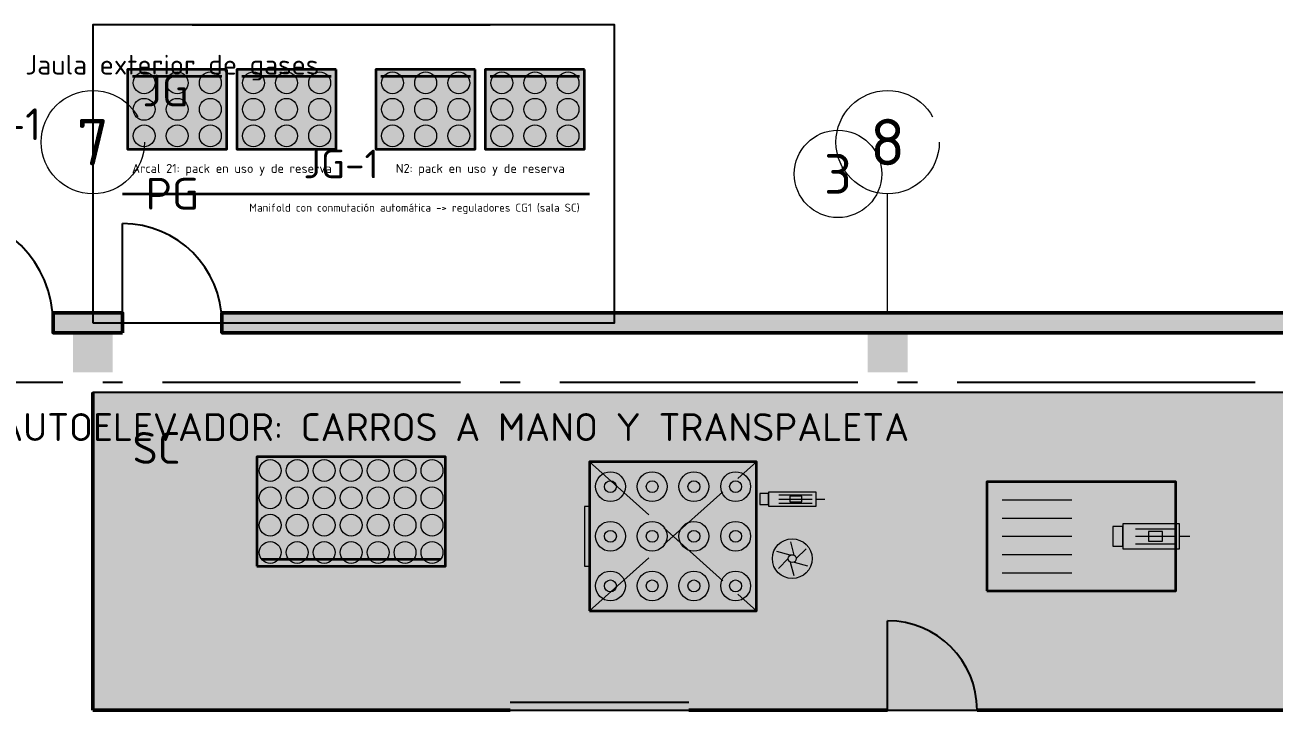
# Model space of a CAD drawing. Header units: millimetres. Extents: x 0 to 1189, y 0 to 841.
# Drawn here: x 471.6 to 534.4, y 683.8 to 718.5 of the extents above; entities that cross this region are included whole.
import ezdxf
from ezdxf.enums import TextEntityAlignment as Align

# ---------------------------------------------------------------- set-up
doc = ezdxf.new("R2010")
doc.units = ezdxf.units.MM
doc.linetypes.add('IRAM-E-TRAZOS', pattern=[5, 4, -1])
doc.linetypes.add('IRAM-F-TRAZO-PUNTO', pattern=[20, 15, -2, 1, -2])
for name, color, linetype, lineweight in [('A-ABERTURA', 7, 'CONTINUOUS', 25), ('A-COLUMNA', 7, 'CONTINUOUS', 50), ('A-EJE', 1, 'IRAM-F-TRAZO-PUNTO', 18), ('A-EQUIPO-FINO', 8, 'CONTINUOUS', 13), ('A-EQUIPO-OCULTO', 8, 'IRAM-E-TRAZOS', 13), ('A-EQUIPO-RELLENO', 9, 'CONTINUOUS', 13), ('A-EXTERIOR', 8, 'CONTINUOUS', 25), ('A-MURO', 7, 'CONTINUOUS', 50), ('A-RELLENO', 9, 'CONTINUOUS', 13), ('A-SECTOR', 1, 'CONTINUOUS', 25), ('A-SECTOR-TXT', 1, 'CONTINUOUS', 25), ('A-SEGURIDAD', 1, 'IRAM-E-TRAZOS', 18), ('A-TABIQUE', 7, 'CONTINUOUS', 50), ('A-TEXTO', 7, 'CONTINUOUS', 18), ('S-ESCAPE', 3, 'CONTINUOUS', 35)]:
    doc.layers.add(name, color=color, linetype=linetype, lineweight=lineweight)
doc.layers.add('A-EQUIPO', color=30, linetype='CONTINUOUS', lineweight=35, true_color=0xe67800)
doc.layers.add('A-ZONA-LOG', color=5, linetype='IRAM-F-TRAZO-PUNTO', lineweight=25, true_color=0x285ac8)
doc.styles.add('ISO3098', font='isocpeur.ttf')

msp = doc.modelspace()

# ---------------------------------------------------------------- hatches: boundary and pattern name
at = {"layer": 'A-COLUMNA', "true_color": 0x000000}
h = msp.add_hatch(color=7, dxfattribs=at)
h.dxf.hatch_style = 1
h.paths.add_polyline_path([(474, 701), (476, 701), (476, 703), (474, 703)])
h = msp.add_hatch(color=7, dxfattribs=at)
h.dxf.hatch_style = 1
h.paths.add_polyline_path([(514, 701), (516, 701), (516, 703), (514, 703)])
at = {"layer": 'A-EQUIPO-RELLENO', "true_color": 0xecece4}
h = msp.add_hatch(color=7, dxfattribs=at)
h.dxf.hatch_style = 1
h.paths.add_polyline_path([(481.75, 716.25), (476.75, 716.25), (476.75, 712.25), (481.75, 712.25)])
at = {"layer": 'A-EQUIPO-RELLENO', "true_color": 0x96b4d2}
h = msp.add_hatch(color=7, dxfattribs=at)
h.dxf.hatch_style = 1
h.paths.add_polyline_path([(477.033, 715.583), (477.052, 715.441), (477.107, 715.308), (477.194, 715.194), (477.308, 715.107), (477.441, 715.052), (477.583, 715.033), (477.726, 715.052), (477.858, 715.107), (477.972, 715.194), (478.06, 715.308), (478.115, 715.441), (478.133, 715.583), (478.115, 715.726), (478.06, 715.858), (477.972, 715.972), (477.858, 716.06), (477.726, 716.115), (477.583, 716.133), (477.441, 716.115), (477.308, 716.06), (477.194, 715.972), (477.107, 715.858), (477.052, 715.726)])
h = msp.add_hatch(color=7, dxfattribs=at)
h.dxf.hatch_style = 1
h.paths.add_polyline_path([(478.7, 715.583), (478.719, 715.441), (478.774, 715.308), (478.861, 715.194), (478.975, 715.107), (479.108, 715.052), (479.25, 715.033), (479.392, 715.052), (479.525, 715.107), (479.639, 715.194), (479.726, 715.308), (479.781, 715.441), (479.8, 715.583), (479.781, 715.726), (479.726, 715.858), (479.639, 715.972), (479.525, 716.06), (479.392, 716.115), (479.25, 716.133), (479.108, 716.115), (478.975, 716.06), (478.861, 715.972), (478.774, 715.858), (478.719, 715.726)])
h = msp.add_hatch(color=7, dxfattribs=at)
h.dxf.hatch_style = 1
h.paths.add_polyline_path([(480.367, 715.583), (480.385, 715.441), (480.44, 715.308), (480.528, 715.194), (480.642, 715.107), (480.774, 715.052), (480.917, 715.033), (481.059, 715.052), (481.192, 715.107), (481.306, 715.194), (481.393, 715.308), (481.448, 715.441), (481.467, 715.583), (481.448, 715.726), (481.393, 715.858), (481.306, 715.972), (481.192, 716.06), (481.059, 716.115), (480.917, 716.133), (480.774, 716.115), (480.642, 716.06), (480.528, 715.972), (480.44, 715.858), (480.385, 715.726)])
at = {"layer": 'A-EQUIPO-RELLENO', "true_color": 0xecece4}
h = msp.add_hatch(color=7, dxfattribs=at)
h.dxf.hatch_style = 1
h.paths.add_polyline_path([(487.25, 716.25), (482.25, 716.25), (482.25, 712.25), (487.25, 712.25)])
at = {"layer": 'A-EQUIPO-RELLENO', "true_color": 0x96b4d2}
h = msp.add_hatch(color=7, dxfattribs=at)
h.dxf.hatch_style = 1
h.paths.add_polyline_path([(482.533, 715.583), (482.552, 715.441), (482.607, 715.308), (482.694, 715.194), (482.808, 715.107), (482.941, 715.052), (483.083, 715.033), (483.226, 715.052), (483.358, 715.107), (483.472, 715.194), (483.56, 715.308), (483.615, 715.441), (483.633, 715.583), (483.615, 715.726), (483.56, 715.858), (483.472, 715.972), (483.358, 716.06), (483.226, 716.115), (483.083, 716.133), (482.941, 716.115), (482.808, 716.06), (482.694, 715.972), (482.607, 715.858), (482.552, 715.726)])
h = msp.add_hatch(color=7, dxfattribs=at)
h.dxf.hatch_style = 1
h.paths.add_polyline_path([(484.2, 715.583), (484.219, 715.441), (484.274, 715.308), (484.361, 715.194), (484.475, 715.107), (484.608, 715.052), (484.75, 715.033), (484.892, 715.052), (485.025, 715.107), (485.139, 715.194), (485.226, 715.308), (485.281, 715.441), (485.3, 715.583), (485.281, 715.726), (485.226, 715.858), (485.139, 715.972), (485.025, 716.06), (484.892, 716.115), (484.75, 716.133), (484.608, 716.115), (484.475, 716.06), (484.361, 715.972), (484.274, 715.858), (484.219, 715.726)])
h = msp.add_hatch(color=7, dxfattribs=at)
h.dxf.hatch_style = 1
h.paths.add_polyline_path([(485.867, 715.583), (485.885, 715.441), (485.94, 715.308), (486.028, 715.194), (486.142, 715.107), (486.274, 715.052), (486.417, 715.033), (486.559, 715.052), (486.692, 715.107), (486.806, 715.194), (486.893, 715.308), (486.948, 715.441), (486.967, 715.583), (486.948, 715.726), (486.893, 715.858), (486.806, 715.972), (486.692, 716.06), (486.559, 716.115), (486.417, 716.133), (486.274, 716.115), (486.142, 716.06), (486.028, 715.972), (485.94, 715.858), (485.885, 715.726)])
at = {"layer": 'A-EQUIPO-RELLENO', "true_color": 0xecece4}
h = msp.add_hatch(color=7, dxfattribs=at)
h.dxf.hatch_style = 1
h.paths.add_polyline_path([(494.25, 716.25), (489.25, 716.25), (489.25, 712.25), (494.25, 712.25)])
at = {"layer": 'A-EQUIPO-RELLENO', "true_color": 0x96b4d2}
h = msp.add_hatch(color=7, dxfattribs=at)
h.dxf.hatch_style = 1
h.paths.add_polyline_path([(489.533, 715.583), (489.552, 715.441), (489.607, 715.308), (489.694, 715.194), (489.808, 715.107), (489.941, 715.052), (490.083, 715.033), (490.226, 715.052), (490.358, 715.107), (490.472, 715.194), (490.56, 715.308), (490.615, 715.441), (490.633, 715.583), (490.615, 715.726), (490.56, 715.858), (490.472, 715.972), (490.358, 716.06), (490.226, 716.115), (490.083, 716.133), (489.941, 716.115), (489.808, 716.06), (489.694, 715.972), (489.607, 715.858), (489.552, 715.726)])
h = msp.add_hatch(color=7, dxfattribs=at)
h.dxf.hatch_style = 1
h.paths.add_polyline_path([(491.2, 715.583), (491.219, 715.441), (491.274, 715.308), (491.361, 715.194), (491.475, 715.107), (491.608, 715.052), (491.75, 715.033), (491.892, 715.052), (492.025, 715.107), (492.139, 715.194), (492.226, 715.308), (492.281, 715.441), (492.3, 715.583), (492.281, 715.726), (492.226, 715.858), (492.139, 715.972), (492.025, 716.06), (491.892, 716.115), (491.75, 716.133), (491.608, 716.115), (491.475, 716.06), (491.361, 715.972), (491.274, 715.858), (491.219, 715.726)])
h = msp.add_hatch(color=7, dxfattribs=at)
h.dxf.hatch_style = 1
h.paths.add_polyline_path([(492.867, 715.583), (492.885, 715.441), (492.94, 715.308), (493.028, 715.194), (493.142, 715.107), (493.274, 715.052), (493.417, 715.033), (493.559, 715.052), (493.692, 715.107), (493.806, 715.194), (493.893, 715.308), (493.948, 715.441), (493.967, 715.583), (493.948, 715.726), (493.893, 715.858), (493.806, 715.972), (493.692, 716.06), (493.559, 716.115), (493.417, 716.133), (493.274, 716.115), (493.142, 716.06), (493.028, 715.972), (492.94, 715.858), (492.885, 715.726)])
at = {"layer": 'A-EQUIPO-RELLENO', "true_color": 0xecece4}
h = msp.add_hatch(color=7, dxfattribs=at)
h.dxf.hatch_style = 1
h.paths.add_polyline_path([(499.75, 716.25), (494.75, 716.25), (494.75, 712.25), (499.75, 712.25)])
at = {"layer": 'A-EQUIPO-RELLENO', "true_color": 0x96b4d2}
h = msp.add_hatch(color=7, dxfattribs=at)
h.dxf.hatch_style = 1
h.paths.add_polyline_path([(495.033, 715.583), (495.052, 715.441), (495.107, 715.308), (495.194, 715.194), (495.308, 715.107), (495.441, 715.052), (495.583, 715.033), (495.726, 715.052), (495.858, 715.107), (495.972, 715.194), (496.06, 715.308), (496.115, 715.441), (496.133, 715.583), (496.115, 715.726), (496.06, 715.858), (495.972, 715.972), (495.858, 716.06), (495.726, 716.115), (495.583, 716.133), (495.441, 716.115), (495.308, 716.06), (495.194, 715.972), (495.107, 715.858), (495.052, 715.726)])
h = msp.add_hatch(color=7, dxfattribs=at)
h.dxf.hatch_style = 1
h.paths.add_polyline_path([(496.7, 715.583), (496.719, 715.441), (496.774, 715.308), (496.861, 715.194), (496.975, 715.107), (497.108, 715.052), (497.25, 715.033), (497.392, 715.052), (497.525, 715.107), (497.639, 715.194), (497.726, 715.308), (497.781, 715.441), (497.8, 715.583), (497.781, 715.726), (497.726, 715.858), (497.639, 715.972), (497.525, 716.06), (497.392, 716.115), (497.25, 716.133), (497.108, 716.115), (496.975, 716.06), (496.861, 715.972), (496.774, 715.858), (496.719, 715.726)])
h = msp.add_hatch(color=7, dxfattribs=at)
h.dxf.hatch_style = 1
h.paths.add_polyline_path([(498.367, 715.583), (498.385, 715.441), (498.44, 715.308), (498.528, 715.194), (498.642, 715.107), (498.774, 715.052), (498.917, 715.033), (499.059, 715.052), (499.192, 715.107), (499.306, 715.194), (499.393, 715.308), (499.448, 715.441), (499.467, 715.583), (499.448, 715.726), (499.393, 715.858), (499.306, 715.972), (499.192, 716.06), (499.059, 716.115), (498.917, 716.133), (498.774, 716.115), (498.642, 716.06), (498.528, 715.972), (498.44, 715.858), (498.385, 715.726)])
h = msp.add_hatch(color=7, dxfattribs=at)
h.dxf.hatch_style = 1
h.paths.add_polyline_path([(477.033, 714.25), (477.052, 714.108), (477.107, 713.975), (477.194, 713.861), (477.308, 713.774), (477.441, 713.719), (477.583, 713.7), (477.726, 713.719), (477.858, 713.774), (477.972, 713.861), (478.06, 713.975), (478.115, 714.108), (478.133, 714.25), (478.115, 714.392), (478.06, 714.525), (477.972, 714.639), (477.858, 714.726), (477.726, 714.781), (477.583, 714.8), (477.441, 714.781), (477.308, 714.726), (477.194, 714.639), (477.107, 714.525), (477.052, 714.392)])
h = msp.add_hatch(color=7, dxfattribs=at)
h.dxf.hatch_style = 1
h.paths.add_polyline_path([(478.7, 714.25), (478.719, 714.108), (478.774, 713.975), (478.861, 713.861), (478.975, 713.774), (479.108, 713.719), (479.25, 713.7), (479.392, 713.719), (479.525, 713.774), (479.639, 713.861), (479.726, 713.975), (479.781, 714.108), (479.8, 714.25), (479.781, 714.392), (479.726, 714.525), (479.639, 714.639), (479.525, 714.726), (479.392, 714.781), (479.25, 714.8), (479.108, 714.781), (478.975, 714.726), (478.861, 714.639), (478.774, 714.525), (478.719, 714.392)])
h = msp.add_hatch(color=7, dxfattribs=at)
h.dxf.hatch_style = 1
h.paths.add_polyline_path([(480.367, 714.25), (480.385, 714.108), (480.44, 713.975), (480.528, 713.861), (480.642, 713.774), (480.774, 713.719), (480.917, 713.7), (481.059, 713.719), (481.192, 713.774), (481.306, 713.861), (481.393, 713.975), (481.448, 714.108), (481.467, 714.25), (481.448, 714.392), (481.393, 714.525), (481.306, 714.639), (481.192, 714.726), (481.059, 714.781), (480.917, 714.8), (480.774, 714.781), (480.642, 714.726), (480.528, 714.639), (480.44, 714.525), (480.385, 714.392)])
h = msp.add_hatch(color=7, dxfattribs=at)
h.dxf.hatch_style = 1
h.paths.add_polyline_path([(482.533, 714.25), (482.552, 714.108), (482.607, 713.975), (482.694, 713.861), (482.808, 713.774), (482.941, 713.719), (483.083, 713.7), (483.226, 713.719), (483.358, 713.774), (483.472, 713.861), (483.56, 713.975), (483.615, 714.108), (483.633, 714.25), (483.615, 714.392), (483.56, 714.525), (483.472, 714.639), (483.358, 714.726), (483.226, 714.781), (483.083, 714.8), (482.941, 714.781), (482.808, 714.726), (482.694, 714.639), (482.607, 714.525), (482.552, 714.392)])
h = msp.add_hatch(color=7, dxfattribs=at)
h.dxf.hatch_style = 1
h.paths.add_polyline_path([(484.2, 714.25), (484.219, 714.108), (484.274, 713.975), (484.361, 713.861), (484.475, 713.774), (484.608, 713.719), (484.75, 713.7), (484.892, 713.719), (485.025, 713.774), (485.139, 713.861), (485.226, 713.975), (485.281, 714.108), (485.3, 714.25), (485.281, 714.392), (485.226, 714.525), (485.139, 714.639), (485.025, 714.726), (484.892, 714.781), (484.75, 714.8), (484.608, 714.781), (484.475, 714.726), (484.361, 714.639), (484.274, 714.525), (484.219, 714.392)])
h = msp.add_hatch(color=7, dxfattribs=at)
h.dxf.hatch_style = 1
h.paths.add_polyline_path([(485.867, 714.25), (485.885, 714.108), (485.94, 713.975), (486.028, 713.861), (486.142, 713.774), (486.274, 713.719), (486.417, 713.7), (486.559, 713.719), (486.692, 713.774), (486.806, 713.861), (486.893, 713.975), (486.948, 714.108), (486.967, 714.25), (486.948, 714.392), (486.893, 714.525), (486.806, 714.639), (486.692, 714.726), (486.559, 714.781), (486.417, 714.8), (486.274, 714.781), (486.142, 714.726), (486.028, 714.639), (485.94, 714.525), (485.885, 714.392)])
h = msp.add_hatch(color=7, dxfattribs=at)
h.dxf.hatch_style = 1
h.paths.add_polyline_path([(489.533, 714.25), (489.552, 714.108), (489.607, 713.975), (489.694, 713.861), (489.808, 713.774), (489.941, 713.719), (490.083, 713.7), (490.226, 713.719), (490.358, 713.774), (490.472, 713.861), (490.56, 713.975), (490.615, 714.108), (490.633, 714.25), (490.615, 714.392), (490.56, 714.525), (490.472, 714.639), (490.358, 714.726), (490.226, 714.781), (490.083, 714.8), (489.941, 714.781), (489.808, 714.726), (489.694, 714.639), (489.607, 714.525), (489.552, 714.392)])
h = msp.add_hatch(color=7, dxfattribs=at)
h.dxf.hatch_style = 1
h.paths.add_polyline_path([(491.2, 714.25), (491.219, 714.108), (491.274, 713.975), (491.361, 713.861), (491.475, 713.774), (491.608, 713.719), (491.75, 713.7), (491.892, 713.719), (492.025, 713.774), (492.139, 713.861), (492.226, 713.975), (492.281, 714.108), (492.3, 714.25), (492.281, 714.392), (492.226, 714.525), (492.139, 714.639), (492.025, 714.726), (491.892, 714.781), (491.75, 714.8), (491.608, 714.781), (491.475, 714.726), (491.361, 714.639), (491.274, 714.525), (491.219, 714.392)])
h = msp.add_hatch(color=7, dxfattribs=at)
h.dxf.hatch_style = 1
h.paths.add_polyline_path([(492.867, 714.25), (492.885, 714.108), (492.94, 713.975), (493.028, 713.861), (493.142, 713.774), (493.274, 713.719), (493.417, 713.7), (493.559, 713.719), (493.692, 713.774), (493.806, 713.861), (493.893, 713.975), (493.948, 714.108), (493.967, 714.25), (493.948, 714.392), (493.893, 714.525), (493.806, 714.639), (493.692, 714.726), (493.559, 714.781), (493.417, 714.8), (493.274, 714.781), (493.142, 714.726), (493.028, 714.639), (492.94, 714.525), (492.885, 714.392)])
h = msp.add_hatch(color=7, dxfattribs=at)
h.dxf.hatch_style = 1
h.paths.add_polyline_path([(495.033, 714.25), (495.052, 714.108), (495.107, 713.975), (495.194, 713.861), (495.308, 713.774), (495.441, 713.719), (495.583, 713.7), (495.726, 713.719), (495.858, 713.774), (495.972, 713.861), (496.06, 713.975), (496.115, 714.108), (496.133, 714.25), (496.115, 714.392), (496.06, 714.525), (495.972, 714.639), (495.858, 714.726), (495.726, 714.781), (495.583, 714.8), (495.441, 714.781), (495.308, 714.726), (495.194, 714.639), (495.107, 714.525), (495.052, 714.392)])
h = msp.add_hatch(color=7, dxfattribs=at)
h.dxf.hatch_style = 1
h.paths.add_polyline_path([(496.7, 714.25), (496.719, 714.108), (496.774, 713.975), (496.861, 713.861), (496.975, 713.774), (497.108, 713.719), (497.25, 713.7), (497.392, 713.719), (497.525, 713.774), (497.639, 713.861), (497.726, 713.975), (497.781, 714.108), (497.8, 714.25), (497.781, 714.392), (497.726, 714.525), (497.639, 714.639), (497.525, 714.726), (497.392, 714.781), (497.25, 714.8), (497.108, 714.781), (496.975, 714.726), (496.861, 714.639), (496.774, 714.525), (496.719, 714.392)])
h = msp.add_hatch(color=7, dxfattribs=at)
h.dxf.hatch_style = 1
h.paths.add_polyline_path([(498.367, 714.25), (498.385, 714.108), (498.44, 713.975), (498.528, 713.861), (498.642, 713.774), (498.774, 713.719), (498.917, 713.7), (499.059, 713.719), (499.192, 713.774), (499.306, 713.861), (499.393, 713.975), (499.448, 714.108), (499.467, 714.25), (499.448, 714.392), (499.393, 714.525), (499.306, 714.639), (499.192, 714.726), (499.059, 714.781), (498.917, 714.8), (498.774, 714.781), (498.642, 714.726), (498.528, 714.639), (498.44, 714.525), (498.385, 714.392)])
h = msp.add_hatch(color=7, dxfattribs=at)
h.dxf.hatch_style = 1
h.paths.add_polyline_path([(477.033, 712.917), (477.052, 712.774), (477.107, 712.642), (477.194, 712.528), (477.308, 712.44), (477.441, 712.385), (477.583, 712.367), (477.726, 712.385), (477.858, 712.44), (477.972, 712.528), (478.06, 712.642), (478.115, 712.774), (478.133, 712.917), (478.115, 713.059), (478.06, 713.192), (477.972, 713.306), (477.858, 713.393), (477.726, 713.448), (477.583, 713.467), (477.441, 713.448), (477.308, 713.393), (477.194, 713.306), (477.107, 713.192), (477.052, 713.059)])
h = msp.add_hatch(color=7, dxfattribs=at)
h.dxf.hatch_style = 1
h.paths.add_polyline_path([(478.7, 712.917), (478.719, 712.774), (478.774, 712.642), (478.861, 712.528), (478.975, 712.44), (479.108, 712.385), (479.25, 712.367), (479.392, 712.385), (479.525, 712.44), (479.639, 712.528), (479.726, 712.642), (479.781, 712.774), (479.8, 712.917), (479.781, 713.059), (479.726, 713.192), (479.639, 713.306), (479.525, 713.393), (479.392, 713.448), (479.25, 713.467), (479.108, 713.448), (478.975, 713.393), (478.861, 713.306), (478.774, 713.192), (478.719, 713.059)])
h = msp.add_hatch(color=7, dxfattribs=at)
h.dxf.hatch_style = 1
h.paths.add_polyline_path([(480.367, 712.917), (480.385, 712.774), (480.44, 712.642), (480.528, 712.528), (480.642, 712.44), (480.774, 712.385), (480.917, 712.367), (481.059, 712.385), (481.192, 712.44), (481.306, 712.528), (481.393, 712.642), (481.448, 712.774), (481.467, 712.917), (481.448, 713.059), (481.393, 713.192), (481.306, 713.306), (481.192, 713.393), (481.059, 713.448), (480.917, 713.467), (480.774, 713.448), (480.642, 713.393), (480.528, 713.306), (480.44, 713.192), (480.385, 713.059)])
h = msp.add_hatch(color=7, dxfattribs=at)
h.dxf.hatch_style = 1
h.paths.add_polyline_path([(482.533, 712.917), (482.552, 712.774), (482.607, 712.642), (482.694, 712.528), (482.808, 712.44), (482.941, 712.385), (483.083, 712.367), (483.226, 712.385), (483.358, 712.44), (483.472, 712.528), (483.56, 712.642), (483.615, 712.774), (483.633, 712.917), (483.615, 713.059), (483.56, 713.192), (483.472, 713.306), (483.358, 713.393), (483.226, 713.448), (483.083, 713.467), (482.941, 713.448), (482.808, 713.393), (482.694, 713.306), (482.607, 713.192), (482.552, 713.059)])
h = msp.add_hatch(color=7, dxfattribs=at)
h.dxf.hatch_style = 1
h.paths.add_polyline_path([(484.2, 712.917), (484.219, 712.774), (484.274, 712.642), (484.361, 712.528), (484.475, 712.44), (484.608, 712.385), (484.75, 712.367), (484.892, 712.385), (485.025, 712.44), (485.139, 712.528), (485.226, 712.642), (485.281, 712.774), (485.3, 712.917), (485.281, 713.059), (485.226, 713.192), (485.139, 713.306), (485.025, 713.393), (484.892, 713.448), (484.75, 713.467), (484.608, 713.448), (484.475, 713.393), (484.361, 713.306), (484.274, 713.192), (484.219, 713.059)])
h = msp.add_hatch(color=7, dxfattribs=at)
h.dxf.hatch_style = 1
h.paths.add_polyline_path([(485.867, 712.917), (485.885, 712.774), (485.94, 712.642), (486.028, 712.528), (486.142, 712.44), (486.274, 712.385), (486.417, 712.367), (486.559, 712.385), (486.692, 712.44), (486.806, 712.528), (486.893, 712.642), (486.948, 712.774), (486.967, 712.917), (486.948, 713.059), (486.893, 713.192), (486.806, 713.306), (486.692, 713.393), (486.559, 713.448), (486.417, 713.467), (486.274, 713.448), (486.142, 713.393), (486.028, 713.306), (485.94, 713.192), (485.885, 713.059)])
h = msp.add_hatch(color=7, dxfattribs=at)
h.dxf.hatch_style = 1
h.paths.add_polyline_path([(489.533, 712.917), (489.552, 712.774), (489.607, 712.642), (489.694, 712.528), (489.808, 712.44), (489.941, 712.385), (490.083, 712.367), (490.226, 712.385), (490.358, 712.44), (490.472, 712.528), (490.56, 712.642), (490.615, 712.774), (490.633, 712.917), (490.615, 713.059), (490.56, 713.192), (490.472, 713.306), (490.358, 713.393), (490.226, 713.448), (490.083, 713.467), (489.941, 713.448), (489.808, 713.393), (489.694, 713.306), (489.607, 713.192), (489.552, 713.059)])
h = msp.add_hatch(color=7, dxfattribs=at)
h.dxf.hatch_style = 1
h.paths.add_polyline_path([(491.2, 712.917), (491.219, 712.774), (491.274, 712.642), (491.361, 712.528), (491.475, 712.44), (491.608, 712.385), (491.75, 712.367), (491.892, 712.385), (492.025, 712.44), (492.139, 712.528), (492.226, 712.642), (492.281, 712.774), (492.3, 712.917), (492.281, 713.059), (492.226, 713.192), (492.139, 713.306), (492.025, 713.393), (491.892, 713.448), (491.75, 713.467), (491.608, 713.448), (491.475, 713.393), (491.361, 713.306), (491.274, 713.192), (491.219, 713.059)])
h = msp.add_hatch(color=7, dxfattribs=at)
h.dxf.hatch_style = 1
h.paths.add_polyline_path([(492.867, 712.917), (492.885, 712.774), (492.94, 712.642), (493.028, 712.528), (493.142, 712.44), (493.274, 712.385), (493.417, 712.367), (493.559, 712.385), (493.692, 712.44), (493.806, 712.528), (493.893, 712.642), (493.948, 712.774), (493.967, 712.917), (493.948, 713.059), (493.893, 713.192), (493.806, 713.306), (493.692, 713.393), (493.559, 713.448), (493.417, 713.467), (493.274, 713.448), (493.142, 713.393), (493.028, 713.306), (492.94, 713.192), (492.885, 713.059)])
h = msp.add_hatch(color=7, dxfattribs=at)
h.dxf.hatch_style = 1
h.paths.add_polyline_path([(495.033, 712.917), (495.052, 712.774), (495.107, 712.642), (495.194, 712.528), (495.308, 712.44), (495.441, 712.385), (495.583, 712.367), (495.726, 712.385), (495.858, 712.44), (495.972, 712.528), (496.06, 712.642), (496.115, 712.774), (496.133, 712.917), (496.115, 713.059), (496.06, 713.192), (495.972, 713.306), (495.858, 713.393), (495.726, 713.448), (495.583, 713.467), (495.441, 713.448), (495.308, 713.393), (495.194, 713.306), (495.107, 713.192), (495.052, 713.059)])
h = msp.add_hatch(color=7, dxfattribs=at)
h.dxf.hatch_style = 1
h.paths.add_polyline_path([(496.7, 712.917), (496.719, 712.774), (496.774, 712.642), (496.861, 712.528), (496.975, 712.44), (497.108, 712.385), (497.25, 712.367), (497.392, 712.385), (497.525, 712.44), (497.639, 712.528), (497.726, 712.642), (497.781, 712.774), (497.8, 712.917), (497.781, 713.059), (497.726, 713.192), (497.639, 713.306), (497.525, 713.393), (497.392, 713.448), (497.25, 713.467), (497.108, 713.448), (496.975, 713.393), (496.861, 713.306), (496.774, 713.192), (496.719, 713.059)])
h = msp.add_hatch(color=7, dxfattribs=at)
h.dxf.hatch_style = 1
h.paths.add_polyline_path([(498.367, 712.917), (498.385, 712.774), (498.44, 712.642), (498.528, 712.528), (498.642, 712.44), (498.774, 712.385), (498.917, 712.367), (499.059, 712.385), (499.192, 712.44), (499.306, 712.528), (499.393, 712.642), (499.448, 712.774), (499.467, 712.917), (499.448, 713.059), (499.393, 713.192), (499.306, 713.306), (499.192, 713.393), (499.059, 713.448), (498.917, 713.467), (498.774, 713.448), (498.642, 713.393), (498.528, 713.306), (498.44, 713.192), (498.385, 713.059)])
at = {"layer": 'A-EQUIPO-RELLENO', "true_color": 0xecece4}
h = msp.add_hatch(color=7, dxfattribs=at)
h.dxf.hatch_style = 1
h.paths.add_polyline_path([(483.25, 691.25), (492.75, 691.25), (492.75, 696.75), (483.25, 696.75)])
at = {"layer": 'A-EQUIPO-RELLENO', "true_color": 0x96b4d2}
h = msp.add_hatch(color=7, dxfattribs=at)
h.dxf.hatch_style = 1
h.paths.add_polyline_path([(484.479, 696.062), (484.46, 696.205), (484.405, 696.338), (484.317, 696.451), (484.204, 696.539), (484.071, 696.594), (483.929, 696.612), (483.786, 696.594), (483.654, 696.539), (483.54, 696.451), (483.452, 696.338), (483.397, 696.205), (483.379, 696.062), (483.397, 695.92), (483.452, 695.787), (483.54, 695.674), (483.654, 695.586), (483.786, 695.531), (483.929, 695.513), (484.071, 695.531), (484.204, 695.586), (484.317, 695.674), (484.405, 695.787), (484.46, 695.92)])
h = msp.add_hatch(color=7, dxfattribs=at)
h.dxf.hatch_style = 1
h.paths.add_polyline_path([(485.836, 696.062), (485.817, 696.205), (485.762, 696.338), (485.675, 696.451), (485.561, 696.539), (485.428, 696.594), (485.286, 696.612), (485.143, 696.594), (485.011, 696.539), (484.897, 696.451), (484.809, 696.338), (484.754, 696.205), (484.736, 696.062), (484.754, 695.92), (484.809, 695.787), (484.897, 695.674), (485.011, 695.586), (485.143, 695.531), (485.286, 695.513), (485.428, 695.531), (485.561, 695.586), (485.675, 695.674), (485.762, 695.787), (485.817, 695.92)])
h = msp.add_hatch(color=7, dxfattribs=at)
h.dxf.hatch_style = 1
h.paths.add_polyline_path([(487.193, 696.062), (487.174, 696.205), (487.119, 696.338), (487.032, 696.451), (486.918, 696.539), (486.785, 696.594), (486.643, 696.612), (486.501, 696.594), (486.368, 696.539), (486.254, 696.451), (486.167, 696.338), (486.112, 696.205), (486.093, 696.062), (486.112, 695.92), (486.167, 695.787), (486.254, 695.674), (486.368, 695.586), (486.501, 695.531), (486.643, 695.513), (486.785, 695.531), (486.918, 695.586), (487.032, 695.674), (487.119, 695.787), (487.174, 695.92)])
h = msp.add_hatch(color=7, dxfattribs=at)
h.dxf.hatch_style = 1
h.paths.add_polyline_path([(488.55, 696.062), (488.531, 696.205), (488.476, 696.338), (488.389, 696.451), (488.275, 696.539), (488.142, 696.594), (488, 696.612), (487.858, 696.594), (487.725, 696.539), (487.611, 696.451), (487.524, 696.338), (487.469, 696.205), (487.45, 696.062), (487.469, 695.92), (487.524, 695.787), (487.611, 695.674), (487.725, 695.586), (487.858, 695.531), (488, 695.513), (488.142, 695.531), (488.275, 695.586), (488.389, 695.674), (488.476, 695.787), (488.531, 695.92)])
h = msp.add_hatch(color=7, dxfattribs=at)
h.dxf.hatch_style = 1
h.paths.add_polyline_path([(489.907, 696.062), (489.888, 696.205), (489.833, 696.338), (489.746, 696.451), (489.632, 696.539), (489.499, 696.594), (489.357, 696.612), (489.215, 696.594), (489.082, 696.539), (488.968, 696.451), (488.881, 696.338), (488.826, 696.205), (488.807, 696.062), (488.826, 695.92), (488.881, 695.787), (488.968, 695.674), (489.082, 695.586), (489.215, 695.531), (489.357, 695.513), (489.499, 695.531), (489.632, 695.586), (489.746, 695.674), (489.833, 695.787), (489.888, 695.92)])
h = msp.add_hatch(color=7, dxfattribs=at)
h.dxf.hatch_style = 1
h.paths.add_polyline_path([(491.264, 696.062), (491.246, 696.205), (491.191, 696.338), (491.103, 696.451), (490.989, 696.539), (490.857, 696.594), (490.714, 696.612), (490.572, 696.594), (490.439, 696.539), (490.325, 696.451), (490.238, 696.338), (490.183, 696.205), (490.164, 696.062), (490.183, 695.92), (490.238, 695.787), (490.325, 695.674), (490.439, 695.586), (490.572, 695.531), (490.714, 695.513), (490.857, 695.531), (490.989, 695.586), (491.103, 695.674), (491.191, 695.787), (491.246, 695.92)])
h = msp.add_hatch(color=7, dxfattribs=at)
h.dxf.hatch_style = 1
h.paths.add_polyline_path([(492.621, 696.062), (492.603, 696.205), (492.548, 696.338), (492.46, 696.451), (492.346, 696.539), (492.214, 696.594), (492.071, 696.612), (491.929, 696.594), (491.796, 696.539), (491.683, 696.451), (491.595, 696.338), (491.54, 696.205), (491.521, 696.062), (491.54, 695.92), (491.595, 695.787), (491.683, 695.674), (491.796, 695.586), (491.929, 695.531), (492.071, 695.513), (492.214, 695.531), (492.346, 695.586), (492.46, 695.674), (492.548, 695.787), (492.603, 695.92)])
at = {"layer": 'A-EQUIPO-RELLENO', "true_color": 0xeeeeee}
h = msp.add_hatch(color=7, dxfattribs=at)
h.dxf.hatch_style = 1
h.paths.add_polyline_path([(500, 689), (508.4, 689), (508.4, 696.5), (500, 696.5)])
at = {"layer": 'A-EQUIPO-RELLENO', "true_color": 0x96b4d2}
h = msp.add_hatch(color=7, dxfattribs=at)
h.dxf.hatch_style = 1
h.paths.add_polyline_path([(484.479, 694.688), (484.46, 694.83), (484.405, 694.962), (484.317, 695.076), (484.204, 695.164), (484.071, 695.219), (483.929, 695.238), (483.786, 695.219), (483.654, 695.164), (483.54, 695.076), (483.452, 694.962), (483.397, 694.83), (483.379, 694.688), (483.397, 694.545), (483.452, 694.413), (483.54, 694.299), (483.654, 694.211), (483.786, 694.156), (483.929, 694.138), (484.071, 694.156), (484.204, 694.211), (484.317, 694.299), (484.405, 694.413), (484.46, 694.545)])
h = msp.add_hatch(color=7, dxfattribs=at)
h.dxf.hatch_style = 1
h.paths.add_polyline_path([(485.836, 694.688), (485.817, 694.83), (485.762, 694.962), (485.675, 695.076), (485.561, 695.164), (485.428, 695.219), (485.286, 695.238), (485.143, 695.219), (485.011, 695.164), (484.897, 695.076), (484.809, 694.962), (484.754, 694.83), (484.736, 694.688), (484.754, 694.545), (484.809, 694.413), (484.897, 694.299), (485.011, 694.211), (485.143, 694.156), (485.286, 694.138), (485.428, 694.156), (485.561, 694.211), (485.675, 694.299), (485.762, 694.413), (485.817, 694.545)])
h = msp.add_hatch(color=7, dxfattribs=at)
h.dxf.hatch_style = 1
h.paths.add_polyline_path([(487.193, 694.688), (487.174, 694.83), (487.119, 694.962), (487.032, 695.076), (486.918, 695.164), (486.785, 695.219), (486.643, 695.238), (486.501, 695.219), (486.368, 695.164), (486.254, 695.076), (486.167, 694.962), (486.112, 694.83), (486.093, 694.688), (486.112, 694.545), (486.167, 694.413), (486.254, 694.299), (486.368, 694.211), (486.501, 694.156), (486.643, 694.138), (486.785, 694.156), (486.918, 694.211), (487.032, 694.299), (487.119, 694.413), (487.174, 694.545)])
h = msp.add_hatch(color=7, dxfattribs=at)
h.dxf.hatch_style = 1
h.paths.add_polyline_path([(488.55, 694.688), (488.531, 694.83), (488.476, 694.962), (488.389, 695.076), (488.275, 695.164), (488.142, 695.219), (488, 695.238), (487.858, 695.219), (487.725, 695.164), (487.611, 695.076), (487.524, 694.962), (487.469, 694.83), (487.45, 694.688), (487.469, 694.545), (487.524, 694.413), (487.611, 694.299), (487.725, 694.211), (487.858, 694.156), (488, 694.138), (488.142, 694.156), (488.275, 694.211), (488.389, 694.299), (488.476, 694.413), (488.531, 694.545)])
h = msp.add_hatch(color=7, dxfattribs=at)
h.dxf.hatch_style = 1
h.paths.add_polyline_path([(489.907, 694.688), (489.888, 694.83), (489.833, 694.962), (489.746, 695.076), (489.632, 695.164), (489.499, 695.219), (489.357, 695.238), (489.215, 695.219), (489.082, 695.164), (488.968, 695.076), (488.881, 694.962), (488.826, 694.83), (488.807, 694.688), (488.826, 694.545), (488.881, 694.413), (488.968, 694.299), (489.082, 694.211), (489.215, 694.156), (489.357, 694.138), (489.499, 694.156), (489.632, 694.211), (489.746, 694.299), (489.833, 694.413), (489.888, 694.545)])
h = msp.add_hatch(color=7, dxfattribs=at)
h.dxf.hatch_style = 1
h.paths.add_polyline_path([(491.264, 694.688), (491.246, 694.83), (491.191, 694.962), (491.103, 695.076), (490.989, 695.164), (490.857, 695.219), (490.714, 695.238), (490.572, 695.219), (490.439, 695.164), (490.325, 695.076), (490.238, 694.962), (490.183, 694.83), (490.164, 694.688), (490.183, 694.545), (490.238, 694.413), (490.325, 694.299), (490.439, 694.211), (490.572, 694.156), (490.714, 694.138), (490.857, 694.156), (490.989, 694.211), (491.103, 694.299), (491.191, 694.413), (491.246, 694.545)])
h = msp.add_hatch(color=7, dxfattribs=at)
h.dxf.hatch_style = 1
h.paths.add_polyline_path([(492.621, 694.688), (492.603, 694.83), (492.548, 694.962), (492.46, 695.076), (492.346, 695.164), (492.214, 695.219), (492.071, 695.238), (491.929, 695.219), (491.796, 695.164), (491.683, 695.076), (491.595, 694.962), (491.54, 694.83), (491.521, 694.688), (491.54, 694.545), (491.595, 694.413), (491.683, 694.299), (491.796, 694.211), (491.929, 694.156), (492.071, 694.138), (492.214, 694.156), (492.346, 694.211), (492.46, 694.299), (492.548, 694.413), (492.603, 694.545)])
at = {"layer": 'A-EQUIPO-RELLENO', "true_color": 0xd7e1d7}
h = msp.add_hatch(color=7, dxfattribs=at)
h.dxf.hatch_style = 1
h.paths.add_polyline_path([(520, 690), (529.5, 690), (529.5, 695.5), (520, 695.5)])
at = {"layer": 'A-EQUIPO-RELLENO', "true_color": 0xcdd0d4}
h = msp.add_hatch(color=7, dxfattribs=at)
h.dxf.hatch_style = 1
h.paths.add_polyline_path([(509, 694.275), (511.4, 694.275), (511.4, 694.975), (509, 694.975)])
at = {"layer": 'A-EQUIPO-RELLENO', "true_color": 0xf0c83c}
h = msp.add_hatch(color=7, dxfattribs=at)
h.dxf.hatch_style = 1
h.paths.add_polyline_path([(499.75, 691.25), (500, 691.25), (500, 694.25), (499.75, 694.25)])
at = {"layer": 'A-EQUIPO-RELLENO', "true_color": 0x96b4d2}
h = msp.add_hatch(color=7, dxfattribs=at)
h.dxf.hatch_style = 1
h.paths.add_polyline_path([(484.479, 693.312), (484.46, 693.455), (484.405, 693.587), (484.317, 693.701), (484.204, 693.789), (484.071, 693.844), (483.929, 693.862), (483.786, 693.844), (483.654, 693.789), (483.54, 693.701), (483.452, 693.587), (483.397, 693.455), (483.379, 693.312), (483.397, 693.17), (483.452, 693.038), (483.54, 692.924), (483.654, 692.836), (483.786, 692.781), (483.929, 692.763), (484.071, 692.781), (484.204, 692.836), (484.317, 692.924), (484.405, 693.038), (484.46, 693.17)])
h = msp.add_hatch(color=7, dxfattribs=at)
h.dxf.hatch_style = 1
h.paths.add_polyline_path([(485.836, 693.312), (485.817, 693.455), (485.762, 693.587), (485.675, 693.701), (485.561, 693.789), (485.428, 693.844), (485.286, 693.862), (485.143, 693.844), (485.011, 693.789), (484.897, 693.701), (484.809, 693.587), (484.754, 693.455), (484.736, 693.312), (484.754, 693.17), (484.809, 693.038), (484.897, 692.924), (485.011, 692.836), (485.143, 692.781), (485.286, 692.763), (485.428, 692.781), (485.561, 692.836), (485.675, 692.924), (485.762, 693.038), (485.817, 693.17)])
h = msp.add_hatch(color=7, dxfattribs=at)
h.dxf.hatch_style = 1
h.paths.add_polyline_path([(487.193, 693.312), (487.174, 693.455), (487.119, 693.587), (487.032, 693.701), (486.918, 693.789), (486.785, 693.844), (486.643, 693.862), (486.501, 693.844), (486.368, 693.789), (486.254, 693.701), (486.167, 693.587), (486.112, 693.455), (486.093, 693.312), (486.112, 693.17), (486.167, 693.038), (486.254, 692.924), (486.368, 692.836), (486.501, 692.781), (486.643, 692.763), (486.785, 692.781), (486.918, 692.836), (487.032, 692.924), (487.119, 693.038), (487.174, 693.17)])
h = msp.add_hatch(color=7, dxfattribs=at)
h.dxf.hatch_style = 1
h.paths.add_polyline_path([(488.55, 693.312), (488.531, 693.455), (488.476, 693.587), (488.389, 693.701), (488.275, 693.789), (488.142, 693.844), (488, 693.862), (487.858, 693.844), (487.725, 693.789), (487.611, 693.701), (487.524, 693.587), (487.469, 693.455), (487.45, 693.312), (487.469, 693.17), (487.524, 693.038), (487.611, 692.924), (487.725, 692.836), (487.858, 692.781), (488, 692.763), (488.142, 692.781), (488.275, 692.836), (488.389, 692.924), (488.476, 693.038), (488.531, 693.17)])
h = msp.add_hatch(color=7, dxfattribs=at)
h.dxf.hatch_style = 1
h.paths.add_polyline_path([(489.907, 693.312), (489.888, 693.455), (489.833, 693.587), (489.746, 693.701), (489.632, 693.789), (489.499, 693.844), (489.357, 693.862), (489.215, 693.844), (489.082, 693.789), (488.968, 693.701), (488.881, 693.587), (488.826, 693.455), (488.807, 693.312), (488.826, 693.17), (488.881, 693.038), (488.968, 692.924), (489.082, 692.836), (489.215, 692.781), (489.357, 692.763), (489.499, 692.781), (489.632, 692.836), (489.746, 692.924), (489.833, 693.038), (489.888, 693.17)])
h = msp.add_hatch(color=7, dxfattribs=at)
h.dxf.hatch_style = 1
h.paths.add_polyline_path([(491.264, 693.312), (491.246, 693.455), (491.191, 693.587), (491.103, 693.701), (490.989, 693.789), (490.857, 693.844), (490.714, 693.862), (490.572, 693.844), (490.439, 693.789), (490.325, 693.701), (490.238, 693.587), (490.183, 693.455), (490.164, 693.312), (490.183, 693.17), (490.238, 693.038), (490.325, 692.924), (490.439, 692.836), (490.572, 692.781), (490.714, 692.763), (490.857, 692.781), (490.989, 692.836), (491.103, 692.924), (491.191, 693.038), (491.246, 693.17)])
h = msp.add_hatch(color=7, dxfattribs=at)
h.dxf.hatch_style = 1
h.paths.add_polyline_path([(492.621, 693.312), (492.603, 693.455), (492.548, 693.587), (492.46, 693.701), (492.346, 693.789), (492.214, 693.844), (492.071, 693.862), (491.929, 693.844), (491.796, 693.789), (491.683, 693.701), (491.595, 693.587), (491.54, 693.455), (491.521, 693.312), (491.54, 693.17), (491.595, 693.038), (491.683, 692.924), (491.796, 692.836), (491.929, 692.781), (492.071, 692.763), (492.214, 692.781), (492.346, 692.836), (492.46, 692.924), (492.548, 693.038), (492.603, 693.17)])
at = {"layer": 'A-EQUIPO-RELLENO', "true_color": 0xcdd0d4}
h = msp.add_hatch(color=7, dxfattribs=at)
h.dxf.hatch_style = 1
h.paths.add_polyline_path([(526.84, 692.125), (529.69, 692.125), (529.69, 693.375), (526.84, 693.375)])
at = {"layer": 'A-EQUIPO-RELLENO', "true_color": 0x96b4d2}
h = msp.add_hatch(color=7, dxfattribs=at)
h.dxf.hatch_style = 1
h.paths.add_polyline_path([(484.479, 691.938), (484.46, 692.08), (484.405, 692.212), (484.317, 692.326), (484.204, 692.414), (484.071, 692.469), (483.929, 692.487), (483.786, 692.469), (483.654, 692.414), (483.54, 692.326), (483.452, 692.212), (483.397, 692.08), (483.379, 691.938), (483.397, 691.795), (483.452, 691.663), (483.54, 691.549), (483.654, 691.461), (483.786, 691.406), (483.929, 691.388), (484.071, 691.406), (484.204, 691.461), (484.317, 691.549), (484.405, 691.663), (484.46, 691.795)])
h = msp.add_hatch(color=7, dxfattribs=at)
h.dxf.hatch_style = 1
h.paths.add_polyline_path([(485.836, 691.938), (485.817, 692.08), (485.762, 692.212), (485.675, 692.326), (485.561, 692.414), (485.428, 692.469), (485.286, 692.487), (485.143, 692.469), (485.011, 692.414), (484.897, 692.326), (484.809, 692.212), (484.754, 692.08), (484.736, 691.938), (484.754, 691.795), (484.809, 691.663), (484.897, 691.549), (485.011, 691.461), (485.143, 691.406), (485.286, 691.388), (485.428, 691.406), (485.561, 691.461), (485.675, 691.549), (485.762, 691.663), (485.817, 691.795)])
h = msp.add_hatch(color=7, dxfattribs=at)
h.dxf.hatch_style = 1
h.paths.add_polyline_path([(487.193, 691.938), (487.174, 692.08), (487.119, 692.212), (487.032, 692.326), (486.918, 692.414), (486.785, 692.469), (486.643, 692.487), (486.501, 692.469), (486.368, 692.414), (486.254, 692.326), (486.167, 692.212), (486.112, 692.08), (486.093, 691.938), (486.112, 691.795), (486.167, 691.663), (486.254, 691.549), (486.368, 691.461), (486.501, 691.406), (486.643, 691.388), (486.785, 691.406), (486.918, 691.461), (487.032, 691.549), (487.119, 691.663), (487.174, 691.795)])
h = msp.add_hatch(color=7, dxfattribs=at)
h.dxf.hatch_style = 1
h.paths.add_polyline_path([(488.55, 691.938), (488.531, 692.08), (488.476, 692.212), (488.389, 692.326), (488.275, 692.414), (488.142, 692.469), (488, 692.487), (487.858, 692.469), (487.725, 692.414), (487.611, 692.326), (487.524, 692.212), (487.469, 692.08), (487.45, 691.938), (487.469, 691.795), (487.524, 691.663), (487.611, 691.549), (487.725, 691.461), (487.858, 691.406), (488, 691.388), (488.142, 691.406), (488.275, 691.461), (488.389, 691.549), (488.476, 691.663), (488.531, 691.795)])
h = msp.add_hatch(color=7, dxfattribs=at)
h.dxf.hatch_style = 1
h.paths.add_polyline_path([(489.907, 691.938), (489.888, 692.08), (489.833, 692.212), (489.746, 692.326), (489.632, 692.414), (489.499, 692.469), (489.357, 692.487), (489.215, 692.469), (489.082, 692.414), (488.968, 692.326), (488.881, 692.212), (488.826, 692.08), (488.807, 691.938), (488.826, 691.795), (488.881, 691.663), (488.968, 691.549), (489.082, 691.461), (489.215, 691.406), (489.357, 691.388), (489.499, 691.406), (489.632, 691.461), (489.746, 691.549), (489.833, 691.663), (489.888, 691.795)])
h = msp.add_hatch(color=7, dxfattribs=at)
h.dxf.hatch_style = 1
h.paths.add_polyline_path([(491.264, 691.938), (491.246, 692.08), (491.191, 692.212), (491.103, 692.326), (490.989, 692.414), (490.857, 692.469), (490.714, 692.487), (490.572, 692.469), (490.439, 692.414), (490.325, 692.326), (490.238, 692.212), (490.183, 692.08), (490.164, 691.938), (490.183, 691.795), (490.238, 691.663), (490.325, 691.549), (490.439, 691.461), (490.572, 691.406), (490.714, 691.388), (490.857, 691.406), (490.989, 691.461), (491.103, 691.549), (491.191, 691.663), (491.246, 691.795)])
h = msp.add_hatch(color=7, dxfattribs=at)
h.dxf.hatch_style = 1
h.paths.add_polyline_path([(492.621, 691.938), (492.603, 692.08), (492.548, 692.212), (492.46, 692.326), (492.346, 692.414), (492.214, 692.469), (492.071, 692.487), (491.929, 692.469), (491.796, 692.414), (491.683, 692.326), (491.595, 692.212), (491.54, 692.08), (491.521, 691.938), (491.54, 691.795), (491.595, 691.663), (491.683, 691.549), (491.796, 691.461), (491.929, 691.406), (492.071, 691.388), (492.214, 691.406), (492.346, 691.461), (492.46, 691.549), (492.548, 691.663), (492.603, 691.795)])
at = {"layer": 'A-MURO', "true_color": 0x464646}
h = msp.add_hatch(color=7, dxfattribs=at)
h.dxf.hatch_style = 1
h.paths.add_polyline_path([(476.5, 703), (473, 703), (473, 704), (476.5, 704)])
h = msp.add_hatch(color=7, dxfattribs=at)
h.dxf.hatch_style = 1
h.paths.add_polyline_path([(623, 703), (481.5, 703), (481.5, 704), (623, 704)])
at = {"layer": 'A-RELLENO', "true_color": 0xe8e8e8}
h = msp.add_hatch(color=7, dxfattribs=at)
h.dxf.hatch_style = 1
h.paths.add_polyline_path([(475, 684), (592, 684), (592, 700), (475, 700)])

# ---------------------------------------------------------------- linework, layer by layer
at = {"layer": 'A-ABERTURA'}
for p, q in [((480, 718.5), (495, 718.5)), ((476.5, 703.5), (476.5, 708.5)), ((515, 684), (515, 688.5)), ((496, 684.4), (505, 684.4))]:
    msp.add_line(p, q, dxfattribs=at)
for centre, radius in [((467.5, 703.5), 5.5), ((476.5, 703.5), 5), ((515, 684), 4.5)]:
    msp.add_arc(centre, radius, 0, 90, dxfattribs=at)
at = {"layer": 'A-EJE'}
for p, q in [((475, 704), (475, 710)), ((515, 704), (515, 710))]:
    msp.add_line(p, q, dxfattribs=at)
for centre in [(475, 712.6), (515, 712.6)]:
    msp.add_circle(centre, 2.6, dxfattribs=at)
at = {"layer": 'A-EQUIPO'}
for p, q in [((481.5, 715.9), (477, 715.9)), ((487, 715.9), (482.5, 715.9)), ((494, 715.9), (489.5, 715.9)), ((499.5, 715.9), (495, 715.9)), ((483.5, 691.6), (492.5, 691.6))]:
    msp.add_line(p, q, dxfattribs=at)
for points in [[(481.75, 716.25), (476.75, 716.25), (476.75, 712.25), (481.75, 712.25)], [(487.25, 716.25), (482.25, 716.25), (482.25, 712.25), (487.25, 712.25)], [(494.25, 716.25), (489.25, 716.25), (489.25, 712.25), (494.25, 712.25)], [(499.75, 716.25), (494.75, 716.25), (494.75, 712.25), (499.75, 712.25)], [(483.25, 691.25), (492.75, 691.25), (492.75, 696.75), (483.25, 696.75)], [(500, 689), (508.4, 689), (508.4, 696.5), (500, 696.5)], [(520, 690), (529.5, 690), (529.5, 695.5), (520, 695.5)]]:
    msp.add_lwpolyline(points, close=True, dxfattribs=at)
msp.add_lwpolyline([(476.5, 710), (500, 710)], dxfattribs=at)
at = {"layer": 'A-EQUIPO-FINO'}
for p, q in [((509.528, 694.835), (511.208, 694.835)), ((509.528, 694.625), (511.208, 694.625)), ((511.4, 694.625), (511.832, 694.625)), ((520.76, 694.583), (524.275, 694.583)), ((509.528, 694.415), (511.208, 694.415)), ((520.76, 693.667), (524.275, 693.667)), ((520.76, 692.75), (524.275, 692.75)), ((527.467, 693.125), (529.462, 693.125)), ((527.467, 692.75), (529.462, 692.75)), ((529.69, 692.75), (530.203, 692.75)), ((527.467, 692.375), (529.462, 692.375)), ((520.76, 691.833), (524.275, 691.833)), ((520.76, 690.917), (524.275, 690.917))]:
    msp.add_line(p, q, dxfattribs=at)
for points in [[(508.568, 694.345), (509, 694.345), (509, 694.905), (508.568, 694.905)], [(509, 694.275), (511.4, 694.275), (511.4, 694.975), (509, 694.975)], [(510.08, 694.485), (510.68, 694.485), (510.68, 694.765), (510.08, 694.765)], [(526.84, 692.125), (529.69, 692.125), (529.69, 693.375), (526.84, 693.375)], [(526.327, 692.25), (526.84, 692.25), (526.84, 693.25), (526.327, 693.25)], [(528.122, 692.5), (528.835, 692.5), (528.835, 693), (528.122, 693)]]:
    msp.add_lwpolyline(points, close=True, dxfattribs=at)
for points in [[(510.3, 691.798), (510.126, 692.472)], [(510.4, 691.625), (510.896, 692.113)], [(510.1, 691.798), (509.43, 691.984)], [(510, 691.625), (509.504, 691.137)], [(510.1, 691.452), (510.274, 690.778)], [(510.3, 691.452), (510.97, 691.266)]]:
    msp.add_lwpolyline(points, dxfattribs=at)
for centre, radius in [((477.583, 715.583), 0.55), ((479.25, 715.583), 0.55), ((480.917, 715.583), 0.55), ((483.083, 715.583), 0.55), ((484.75, 715.583), 0.55), ((486.417, 715.583), 0.55), ((490.083, 715.583), 0.55), ((491.75, 715.583), 0.55), ((493.417, 715.583), 0.55), ((495.583, 715.583), 0.55), ((497.25, 715.583), 0.55), ((498.917, 715.583), 0.55), ((477.583, 714.25), 0.55), ((479.25, 714.25), 0.55), ((480.917, 714.25), 0.55), ((483.083, 714.25), 0.55), ((484.75, 714.25), 0.55), ((486.417, 714.25), 0.55), ((490.083, 714.25), 0.55), ((491.75, 714.25), 0.55), ((493.417, 714.25), 0.55), ((495.583, 714.25), 0.55), ((497.25, 714.25), 0.55), ((498.917, 714.25), 0.55), ((477.583, 712.917), 0.55), ((479.25, 712.917), 0.55), ((480.917, 712.917), 0.55), ((483.083, 712.917), 0.55), ((484.75, 712.917), 0.55), ((486.417, 712.917), 0.55), ((490.083, 712.917), 0.55), ((491.75, 712.917), 0.55), ((493.417, 712.917), 0.55), ((495.583, 712.917), 0.55), ((497.25, 712.917), 0.55), ((498.917, 712.917), 0.55), ((483.929, 696.062), 0.55), ((485.286, 696.062), 0.55), ((486.643, 696.062), 0.55), ((488, 696.062), 0.55), ((489.357, 696.062), 0.55), ((490.714, 696.062), 0.55), ((492.071, 696.062), 0.55), ((501.05, 695.25), 0.75), ((503.15, 695.25), 0.75), ((505.25, 695.25), 0.75), ((507.35, 695.25), 0.75), ((483.929, 694.688), 0.55), ((485.286, 694.688), 0.55), ((486.643, 694.688), 0.55), ((488, 694.688), 0.55), ((489.357, 694.688), 0.55), ((490.714, 694.688), 0.55), ((492.071, 694.688), 0.55), ((501.05, 695.25), 0.3), ((503.15, 695.25), 0.3), ((505.25, 695.25), 0.3), ((507.35, 695.25), 0.3), ((483.929, 693.312), 0.55), ((485.286, 693.312), 0.55), ((486.643, 693.312), 0.55), ((488, 693.312), 0.55), ((489.357, 693.312), 0.55), ((490.714, 693.312), 0.55), ((492.071, 693.312), 0.55), ((501.05, 692.75), 0.75), ((503.15, 692.75), 0.75), ((505.25, 692.75), 0.75), ((507.35, 692.75), 0.75), ((501.05, 692.75), 0.3), ((503.15, 692.75), 0.3), ((505.25, 692.75), 0.3), ((507.35, 692.75), 0.3), ((483.929, 691.938), 0.55), ((485.286, 691.938), 0.55), ((486.643, 691.938), 0.55), ((488, 691.938), 0.55), ((489.357, 691.938), 0.55), ((490.714, 691.938), 0.55), ((492.071, 691.938), 0.55), ((510.2, 691.625), 1), ((510.2, 691.625), 0.2), ((501.05, 690.25), 0.75), ((503.15, 690.25), 0.75), ((505.25, 690.25), 0.75), ((507.35, 690.25), 0.75), ((501.05, 690.25), 0.3), ((503.15, 690.25), 0.3), ((505.25, 690.25), 0.3), ((507.35, 690.25), 0.3)]:
    msp.add_circle(centre, radius, dxfattribs=at)
at = {"layer": 'A-EQUIPO-OCULTO'}
for p, q in [((500, 689), (508.4, 696.5)), ((500, 696.5), (508.4, 689))]:
    msp.add_line(p, q, dxfattribs=at)
at = {"layer": 'A-EXTERIOR'}
msp.add_lwpolyline([(475, 703.5), (501.25, 703.5), (501.25, 718.5), (475, 718.5)], close=True, dxfattribs=at)
at = {"layer": 'A-MURO'}
for points in [[(476.5, 703), (473, 703), (473, 704), (476.5, 704)], [(623, 703), (481.5, 703), (481.5, 704), (623, 704)]]:
    msp.add_lwpolyline(points, close=True, dxfattribs=at)
at = {"layer": 'A-SECTOR'}
msp.add_lwpolyline([(475, 684), (592, 684), (592, 700), (475, 700)], close=True, dxfattribs=at)
at = {"layer": 'A-SEGURIDAD'}
msp.add_lwpolyline([(499.75, 691.25), (500, 691.25), (500, 694.25), (499.75, 694.25)], close=True, dxfattribs=at)
at = {"layer": 'A-TABIQUE'}
for p, q in [((475, 684), (475, 700)), ((475, 684), (496, 684)), ((505, 684), (515, 684)), ((519.5, 684), (592, 684))]:
    msp.add_line(p, q, dxfattribs=at)
at = {"layer": 'A-TEXTO'}
msp.add_circle((512.5, 711), 2.2, dxfattribs=at)
at = {"layer": 'A-ZONA-LOG'}
msp.add_lwpolyline([(358.5, 604.5), (673.5, 604.5), (673.5, 700.5), (358.5, 700.5)], close=True, dxfattribs=at)

# ---------------------------------------------------------------- texts
at = {"layer": 'A-SECTOR-TXT', "style": 'ISO3098'}
msp.add_text('SC', height=1.6, dxfattribs=at).set_placement((477, 698), align=Align.TOP_LEFT)
at = {"layer": 'A-TEXTO', "style": 'ISO3098'}
for s, height, p in [('Jaula exterior de gases', 0.992, (479, 716.5)), ('7', 2.34, (475, 712.6)), ('8', 2.34, (515, 712.6)), ('JG-1', 1.44, (487.5, 711.5)), ('3', 2, (512.5, 711)), ('PG', 1.6, (479, 710))]:
    msp.add_text(s, height=height, dxfattribs=at).set_placement(p, align=Align.MIDDLE_CENTER)
msp.add_text('JG', height=1.6, dxfattribs=at).set_placement((477.5, 716), align=Align.TOP_LEFT)
for s, p in [('Arcal 21: pack en uso y de reserva', (482, 711.5)), ('N2: pack en uso y de reserva', (494.5, 711.5))]:
    msp.add_text(s, height=0.45, dxfattribs=at).set_placement(p, align=Align.TOP_CENTER)
msp.add_text('Manifold con conmutación automática -> reguladores CG1 (sala SC)', height=0.4, dxfattribs=at).set_placement((499.5, 709.5), align=Align.TOP_RIGHT)
at = {"layer": 'A-ZONA-LOG', "style": 'ISO3098'}
msp.add_text('ZONA SIN AUTOELEVADOR: CARROS A MANO Y TRANSPALETA', height=1.4, dxfattribs=at).set_placement((488.5, 698.25), align=Align.MIDDLE_CENTER)
at = {"layer": 'S-ESCAPE', "style": 'ISO3098'}
msp.add_text('SE-1', height=1.6, dxfattribs=at).set_placement((470.25, 713.5), align=Align.MIDDLE_CENTER)

doc.saveas('drawing.dxf')
